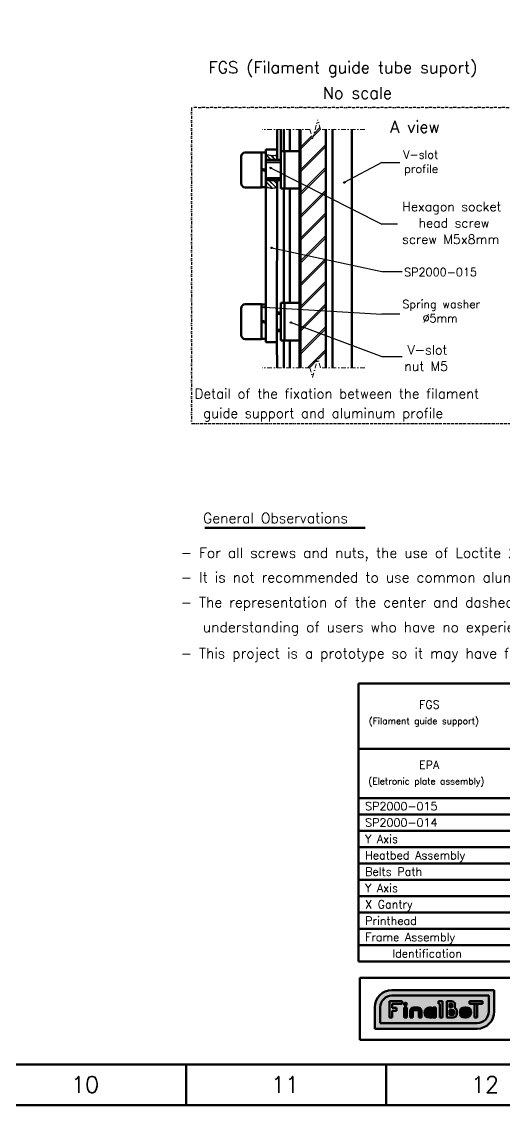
# Model space of a CAD drawing. Extents: x 21664 to 23500, y -5995 to -4166.
# Drawn here: x 22787 to 23082, y -5995 to -5333 of the extents above; entities that cross this region are included whole.
import ezdxf

# ---------------------------------------------------------------- set-up
doc = ezdxf.new("R2010")
doc.units = 0
doc.linetypes.add('DASHDOTTINY', pattern=[3.81, 1.905, -0.9525, 0, -0.9525])
doc.linetypes.add('DIVIDETINY', pattern=[4.7625, 1.905, -0.9525, 0, -0.9525, 0, -0.9525])
for name, color, linetype in [('Cotas', 90, 'Continuous'), ('Detalhe', 132, 'DIVIDETINY'), ('Hachura', 9, 'Continuous')]:
    doc.layers.add(name, color=color, linetype=linetype)
for name, color, linetype, lineweight in [('Encurtamento', 61, 'DASHDOTTINY', 13), ('Fixação e Transmissão', 5, 'Continuous', 50), ('Perfis e Cantoneiras', 2, 'Continuous', 50), ('Peças Usinadas', 120, 'Continuous', 50)]:
    doc.layers.add(name, color=color, linetype=linetype, lineweight=lineweight)
doc.styles.get("Standard").update_dxf_attribs({"font": 'romans.shx'})

# ---------------------------------------------------------------- blocks, each defined once
blk = doc.blocks.new('Logo FinalBot')
at = {"layer": 'Peças Usinadas'}
h = blk.add_hatch(color=160, dxfattribs=at)
h.dxf.hatch_style = 1
h.paths.add_polyline_path([(20.07, -3.68), (20.07, 4.02), (-16.79, 4.02, 0.414214), (-22.99, -2.18), (-22.99, -9.88), (13.87, -9.88, 0.414214), (20.07, -3.68)])
h.paths.add_polyline_path([(-16.79, 2.02), (18.07, 2.02), (18.07, -3.68, -0.414214), (13.87, -7.88), (-20.99, -7.88), (-20.99, -2.18, -0.414214), (-16.79, 2.02)], flags=16)
h.paths.add_polyline_path([(-17.68, 0.02), (-13.16, 0.02), (-13.16, -0.98), (-16.68, -0.98), (-16.68, -2.43), (-15.18, -2.43), (-15.18, -3.43), (-16.68, -3.43), (-16.68, -5.88), (-17.68, -5.88), (-17.68, 0.02)], flags=0)
h.paths.add_polyline_path([(0, 0), (1.39, 0), (1.39, -5.9), (0.39, -5.9), (0.39, -0.93), (0, -0.93), (0, 0)], flags=0)
h.paths.add_polyline_path([(-11.45, -1.02, -1), (-12.45, -1.02, -1), (-11.45, -1.02)], flags=0)
h.paths.add_polyline_path([(2.96, 0.02), (4.68, 0.02, -0.004522), (4.7, 0.02, -0.411567), (5.9, -1.2), (5.9, -1.97, -0.084636), (5.83, -2.4, -0.287129), (6.56, -3.57), (6.56, -4.58, -0.414214), (5.26, -5.88), (2.96, -5.88), (2.96, 0.02)], flags=0)
h.paths.add_polyline_path([(-12.45, -2.27), (-11.45, -2.27), (-11.45, -5.88), (-12.45, -5.88), (-12.45, -2.27)], flags=0)
h.paths.add_polyline_path([(-10.25, -3.57, -0.414214), (-8.95, -2.27), (-7.45, -2.27, -0.414213), (-6.15, -3.57), (-6.15, -5.88), (-7.15, -5.88), (-7.15, -3.57, 0.414214), (-7.45, -3.27), (-8.95, -3.27, 0.414214), (-9.25, -3.57), (-9.25, -5.88), (-10.25, -5.88), (-10.25, -3.57)], flags=0)
h.paths.add_polyline_path([(-5.11, -4.09, -0.414214), (-3.31, -2.29), (-2.81, -2.29, -0.11565), (-2.01, -2.48), (-2.01, -2.29), (-1.01, -2.29), (-1.01, -5.9), (-2.01, -5.9), (-2.01, -5.71, -0.114336), (-2.8, -5.9), (-3.3, -5.9, -0.411757), (-5.11, -4.09)], flags=0)
h.paths.add_polyline_path([(-4.11, -4.09, -0.414214), (-3.31, -3.29), (-2.81, -3.29, -0.414213), (-2.01, -4.09), (-2.01, -4.21, -0.37241), (-2.8, -4.9), (-3.3, -4.9, -0.40873), (-4.11, -4.09)], flags=0)
h.paths.add_polyline_path([(3.96, -3.27), (5.26, -3.27, -0.414214), (5.56, -3.57), (5.56, -4.58, -0.414214), (5.26, -4.88), (3.96, -4.88), (3.96, -3.27)], flags=0)
h.paths.add_polyline_path([(7.6, -4.07, -0.414214), (9.4, -2.27), (9.92, -2.27, -0.414214), (11.72, -4.07, -0.411757), (9.91, -5.87), (9.41, -5.87, -0.411757), (7.6, -4.07)], flags=0)
h.paths.add_polyline_path([(8.6, -4.07, -0.414214), (9.4, -3.27), (9.92, -3.27, -0.414214), (10.72, -4.07, -0.40873), (9.91, -4.87), (9.41, -4.87, -0.40873), (8.6, -4.07)], flags=0)
h.paths.add_polyline_path([(3.96, -0.98), (4.68, -0.98, -0.007603), (4.69, -0.98, -0.003081), (4.69, -0.98, -0.407969), (4.9, -1.2), (4.9, -1.97, -0.414214), (4.6, -2.27), (3.96, -2.27), (3.96, -0.98)], flags=0)
h = blk.add_hatch(color=7, dxfattribs=at)
h.dxf.hatch_style = 1
h.paths.add_polyline_path([(18.07, 2.02), (-16.79, 2.02, 0.414214), (-20.99, -2.18), (-20.99, -7.88), (13.87, -7.88, 0.414214), (18.07, -3.68), (18.07, 2.02)])
h.paths.add_polyline_path([(-17.68, 0.02), (-13.16, 0.02), (-13.16, -0.98), (-16.68, -0.98), (-16.68, -2.43), (-15.18, -2.43), (-15.18, -3.43), (-16.68, -3.43), (-16.68, -5.88), (-17.68, -5.88), (-17.68, 0.02)], flags=16)
h.paths.add_polyline_path([(-12.45, -2.27), (-11.45, -2.27), (-11.45, -5.88), (-12.45, -5.88), (-12.45, -2.27)], flags=16)
h.paths.add_polyline_path([(-8.95, -2.27), (-7.45, -2.27, -0.414213), (-6.15, -3.57), (-6.15, -5.88), (-7.15, -5.88), (-7.15, -3.57, 0.414214), (-7.45, -3.27), (-8.95, -3.27, 0.414214), (-9.25, -3.57), (-9.25, -5.88), (-10.25, -5.88), (-10.25, -3.57, -0.414214), (-8.95, -2.27)], flags=16)
h.paths.add_polyline_path([(-3.31, -2.29), (-2.81, -2.29, -0.11565), (-2.01, -2.48), (-2.01, -2.29), (-1.01, -2.29), (-1.01, -5.9), (-2.01, -5.9), (-2.01, -5.71, -0.114336), (-2.8, -5.9), (-3.3, -5.9, -0.411757), (-5.11, -4.09, -0.414214), (-3.31, -2.29)], flags=16)
h.paths.add_polyline_path([(-3.31, -3.29), (-2.81, -3.29, -0.414213), (-2.01, -4.09), (-2.01, -4.21, -0.37241), (-2.8, -4.9), (-3.3, -4.9, -0.40873), (-4.11, -4.09, -0.414214), (-3.31, -3.29)], flags=0)
h.paths.add_polyline_path([(0.39, -0.93), (0, -0.93), (0, 0), (1.39, 0), (1.39, -5.9), (0.39, -5.9), (0.39, -0.93)], flags=16)
h.paths.add_polyline_path([(2.96, 0.02), (4.68, 0.02, -0.004522), (4.7, 0.02, -0.411567), (5.9, -1.2), (5.9, -1.97, -0.084636), (5.83, -2.4, -0.287129), (6.56, -3.57), (6.56, -4.58, -0.414214), (5.26, -5.88), (2.96, -5.88), (2.96, 0.02)], flags=16)
h.paths.add_polyline_path([(3.96, -3.27), (5.26, -3.27, -0.414214), (5.56, -3.57), (5.56, -4.58, -0.414214), (5.26, -4.88), (3.96, -4.88), (3.96, -3.27)], flags=0)
h.paths.add_polyline_path([(9.4, -2.27), (9.92, -2.27, -0.414214), (11.72, -4.07, -0.411757), (9.91, -5.87), (9.41, -5.87, -0.411757), (7.6, -4.07, -0.414214), (9.4, -2.27)], flags=16)
h.paths.add_polyline_path([(9.4, -3.27), (9.92, -3.27, -0.414214), (10.72, -4.07, -0.40873), (9.91, -4.87), (9.41, -4.87, -0.40873), (8.6, -4.07, -0.414214), (9.4, -3.27)], flags=0)
h.paths.add_polyline_path([(12.92, -0.98), (11.87, -0.98), (11.07, -0.98), (11.07, 0.02), (15.77, 0.02), (15.77, -0.98), (13.92, -0.98), (13.92, -5.87), (12.92, -5.87), (12.92, -0.98)], flags=16)
h.paths.add_polyline_path([(-11.45, -1.02, -1), (-12.45, -1.02, -1), (-11.45, -1.02)], flags=16)
h.paths.add_polyline_path([(3.96, -0.98), (4.68, -0.98, -0.007603), (4.69, -0.98, -0.003081), (4.69, -0.98, -0.407969), (4.9, -1.2), (4.9, -1.97, -0.414214), (4.6, -2.27), (3.96, -2.27), (3.96, -0.98)], flags=0)
h = blk.add_hatch(color=160, dxfattribs=at)
h.dxf.hatch_style = 1
h.paths.add_polyline_path([(-15.18, -2.43), (-16.68, -2.43), (-16.68, -0.98), (-13.16, -0.98), (-13.16, 0.02), (-17.68, 0.02), (-17.68, -5.88), (-16.68, -5.88), (-16.68, -3.43), (-15.18, -3.43), (-15.18, -2.43)])
h = blk.add_hatch(color=160, dxfattribs=at)
h.dxf.hatch_style = 1
h.paths.add_polyline_path([(1.39, 0), (0, 0), (0, -0.93), (0.39, -0.93), (0.39, -5.9), (1.39, -5.9), (1.39, 0)])
h = blk.add_hatch(color=160, dxfattribs=at)
h.dxf.hatch_style = 1
h.paths.add_polyline_path([(6.56, -4.58), (6.56, -3.57, 0.287129), (5.83, -2.4, 0.084636), (5.9, -1.97), (5.9, -1.2, 0.411567), (4.7, 0.02), (4.68, 0.02), (2.96, 0.02), (2.96, -5.88), (5.26, -5.88, 0.414213), (6.56, -4.58)])
h.paths.add_polyline_path([(3.96, -0.98), (4.68, -0.98, -0.007603), (4.69, -0.98, -0.003081), (4.69, -0.98, -0.407969), (4.9, -1.2), (4.9, -1.97, -0.414214), (4.6, -2.27), (3.96, -2.27), (3.96, -0.98)], flags=16)
h.paths.add_polyline_path([(3.96, -3.27), (5.26, -3.27, -0.414214), (5.56, -3.57), (5.56, -4.58, -0.414214), (5.26, -4.88), (3.96, -4.88), (3.96, -3.27)], flags=16)
h = blk.add_hatch(color=160, dxfattribs=at)
h.dxf.hatch_style = 1
h.paths.add_polyline_path([(15.77, 0.02), (11.07, 0.02), (11.07, -0.98), (12.92, -0.98), (12.92, -5.87), (13.92, -5.87), (13.92, -0.98), (15.77, -0.98), (15.77, 0.02)])
h = blk.add_hatch(color=160, dxfattribs=at)
h.dxf.hatch_style = 1
h.paths.add_polyline_path([(-11.45, -1.02, 1), (-12.45, -1.02, 1), (-11.45, -1.02)])
h = blk.add_hatch(color=160, dxfattribs=at)
h.dxf.hatch_style = 1
h.paths.add_polyline_path([(-11.45, -2.27), (-12.45, -2.27), (-12.45, -5.88), (-11.45, -5.88), (-11.45, -2.27)])
h = blk.add_hatch(color=160, dxfattribs=at)
h.dxf.hatch_style = 1
h.paths.add_polyline_path([(-7.45, -2.27), (-8.95, -2.27, 0.414214), (-10.25, -3.57), (-10.25, -5.88), (-9.25, -5.88), (-9.25, -3.57, -0.414214), (-8.95, -3.27), (-7.45, -3.27, -0.414213), (-7.15, -3.57), (-7.15, -5.88), (-6.15, -5.88), (-6.15, -3.57, 0.414214), (-7.45, -2.27)])
h = blk.add_hatch(color=160, dxfattribs=at)
h.dxf.hatch_style = 1
h.paths.add_polyline_path([(-1.01, -2.29), (-2.01, -2.29), (-2.01, -2.48, 0.11565), (-2.81, -2.29), (-3.31, -2.29, 0.414214), (-5.11, -4.09, 0.411757), (-3.3, -5.9), (-2.8, -5.9, 0.114336), (-2.01, -5.71), (-2.01, -5.9), (-1.01, -5.9), (-1.01, -2.29)])
h.paths.add_polyline_path([(-4.11, -4.09, -0.414214), (-3.31, -3.29), (-2.81, -3.29, -0.414214), (-2.01, -4.09), (-2.01, -4.21, -0.37241), (-2.8, -4.9), (-3.3, -4.9, -0.40873), (-4.11, -4.09)], flags=16)
h = blk.add_hatch(color=7, dxfattribs=at)
h.dxf.hatch_style = 1
h.paths.add_polyline_path([(-2.81, -3.29), (-3.31, -3.29, 0.414214), (-4.11, -4.09, 0.40873), (-3.3, -4.9), (-2.8, -4.9, 0.372409), (-2.01, -4.21), (-2.01, -4.09, 0.414214), (-2.81, -3.29)])
h = blk.add_hatch(color=7, dxfattribs=at)
h.dxf.hatch_style = 1
h.paths.add_polyline_path([(4.9, -1.2, 0.407969), (4.69, -0.98), (4.68, -0.98), (3.96, -0.98), (3.96, -2.27), (4.6, -2.27, 0.414214), (4.9, -1.97), (4.9, -1.2)])
h = blk.add_hatch(color=7, dxfattribs=at)
h.dxf.hatch_style = 1
h.paths.add_polyline_path([(5.56, -3.57, 0.414214), (5.26, -3.27), (3.96, -3.27), (3.96, -4.88), (5.26, -4.88, 0.414214), (5.56, -4.58), (5.56, -3.57)])
h = blk.add_hatch(color=160, dxfattribs=at)
h.dxf.hatch_style = 1
h.paths.add_polyline_path([(11.72, -4.07, 0.414214), (9.92, -2.27), (9.4, -2.27, 0.414214), (7.6, -4.07, 0.411757), (9.41, -5.87), (9.91, -5.87, 0.411757), (11.72, -4.07)])
h.paths.add_polyline_path([(8.6, -4.07, -0.414214), (9.4, -3.27), (9.92, -3.27, -0.414214), (10.72, -4.07, -0.40873), (9.91, -4.87), (9.41, -4.87, -0.40873), (8.6, -4.07)], flags=16)
h = blk.add_hatch(color=7, dxfattribs=at)
h.dxf.hatch_style = 1
h.paths.add_polyline_path([(9.92, -3.27), (9.4, -3.27, 0.414214), (8.6, -4.07, 0.40873), (9.41, -4.87), (9.91, -4.87, 0.40873), (10.72, -4.07, 0.414214), (9.92, -3.27)])
at = {"layer": 'Peças Usinadas', "color": 160}
for p, q in [((20.07, 4.02), (-16.79, 4.02)), ((20.07, -3.68), (20.07, 4.02)), ((-17.68, 0.02), (-13.16, 0.02)), ((-17.68, -5.88), (-17.68, 0.02)), ((18.07, 2.02), (-16.79, 2.02)), ((-13.16, -0.98), (-13.16, 0.02)), ((0, 0), (1.39, 0)), ((0, 0), (0, -0.93)), ((1.39, -5.9), (1.39, 0)), ((4.7, 0.02), (2.96, 0.02)), ((2.96, -5.88), (2.96, 0.02)), ((11.07, 0.02), (15.77, 0.02)), ((11.07, -0.98), (11.07, 0.02)), ((11.07, 0.02), (15.77, 0.02)), ((11.07, -0.98), (11.07, 0.02)), ((15.77, -0.98), (15.77, 0.02)), ((15.77, 0.02), (15.77, -0.98)), ((18.07, -3.68), (18.07, 2.02)), ((-22.99, -2.18), (-22.99, -9.88)), ((-20.99, -2.18), (-20.99, -7.88)), ((-16.68, -2.43), (-16.68, -0.98)), ((-16.68, -0.98), (-13.16, -0.98)), ((-16.68, -2.43), (-15.18, -2.43)), ((-16.68, -3.43), (-15.18, -3.43)), ((-16.68, -5.88), (-16.68, -3.43)), ((-15.18, -3.43), (-15.18, -2.43)), ((-12.45, -2.27), (-11.45, -2.27)), ((-12.45, -5.88), (-12.45, -2.27)), ((-11.45, -5.88), (-11.45, -2.27)), ((-10.25, -5.88), (-10.25, -3.57)), ((-9.25, -5.88), (-9.25, -3.57)), ((-8.95, -2.27), (-7.45, -2.27)), ((-8.95, -3.27), (-7.45, -3.27)), ((-7.15, -5.88), (-7.15, -3.57)), ((-6.15, -5.88), (-6.15, -3.57)), ((-3.31, -2.29), (-2.81, -2.29)), ((-3.31, -3.29), (-2.81, -3.29)), ((-2.01, -2.48), (-2.01, -2.29)), ((-1.01, -2.29), (-2.01, -2.29)), ((-1.01, -5.9), (-1.01, -2.29)), ((0.39, -0.93), (0, -0.93)), ((0.39, -5.9), (0.39, -0.93)), ((4.7, -0.98), (3.96, -0.98)), ((3.96, -2.27), (3.96, -0.98)), ((3.96, -2.27), (4.6, -2.27)), ((3.96, -4.88), (3.96, -3.27)), ((3.96, -3.27), (5.26, -3.27)), ((4.9, -1.2), (4.9, -1.97)), ((5.56, -4.58), (5.56, -3.57)), ((5.9, -1.2), (5.9, -1.97)), ((6.56, -4.58), (6.56, -3.57)), ((9.4, -2.27), (9.92, -2.27)), ((9.4, -3.27), (9.92, -3.27)), ((12.92, -0.98), (11.07, -0.98)), ((11.87, -0.98), (13.72, -0.98)), ((12.92, -5.87), (12.92, -0.98)), ((12.92, -5.87), (12.92, -0.98)), ((13.92, -0.98), (15.77, -0.98)), ((13.92, -5.87), (13.92, -0.98)), ((13.92, -0.98), (13.92, -5.87)), ((15.77, -0.98), (13.92, -0.98)), ((-17.68, -5.88), (-16.68, -5.88)), ((-12.45, -5.88), (-11.45, -5.88)), ((-10.25, -5.88), (-9.25, -5.88)), ((-7.15, -5.88), (-6.15, -5.88)), ((-3.3, -4.9), (-2.8, -4.9)), ((-3.3, -5.9), (-2.8, -5.9)), ((-2.01, -4.21), (-2.01, -4.09)), ((-2.01, -5.9), (-2.01, -5.71)), ((-1.01, -5.9), (-2.01, -5.9)), ((0.39, -5.9), (1.39, -5.9)), ((2.96, -5.88), (5.26, -5.88)), ((3.96, -4.88), (5.26, -4.88)), ((9.41, -4.87), (9.91, -4.87)), ((9.41, -5.87), (9.91, -5.87)), ((12.92, -5.87), (13.92, -5.87)), ((13.92, -5.87), (12.92, -5.87)), ((-22.99, -9.88), (13.87, -9.88)), ((-20.99, -7.88), (13.87, -7.88))]:
    blk.add_line(p, q, dxfattribs=at)
blk.add_circle((-11.95, -1.02), 0.5, dxfattribs=at)
for centre, radius, start, end in [((-16.79, -2.18), 6.2, 90, 180), ((-16.79, -2.18), 4.2, 90, 180), ((4.69, -1.2), 1.22, 0, 91.2243), ((-8.95, -3.57), 1.3, 90, 180), ((-8.95, -3.57), 0.299, 90, 180), ((-7.45, -3.57), 1.3, 360, 90), ((-7.45, -3.57), 0.299, 0, 90), ((-3.31, -4.09), 1.8, 90, 180), ((-3.31, -4.09), 0.8, 90, 180), ((-2.81, -4.09), 1.8, 63.6122, 90), ((-2.81, -4.09), 0.8, 0, 90), ((4.6, -1.97), 0.3, 270, 360), ((4.69, -1.2), 0.218, 360, 91.2243), ((4.69, -1.2), 0.218, 360, 89.4819), ((5.26, -3.57), 0.3, 0, 90), ((4.6, -1.97), 1.3, 340.6489, 360), ((5.26, -3.57), 1.3, 360, 64.0812), ((5.26, -3.57), 1.3, 360, 64.0812), ((9.4, -4.07), 1.8, 90, 180), ((9.4, -4.07), 0.8, 90, 180), ((9.92, -4.07), 1.8, 0, 90), ((9.92, -4.07), 0.8, 0, 90), ((13.87, -3.68), 6.2, 270, 360), ((13.87, -3.68), 4.2, 270, 360), ((-3.3, -4.08), 1.81, 180.2938, 269.8127), ((-3.3, -4.08), 0.814, 180.6566, 269.5819), ((-2.8, -4.1), 0.8, 270, 351.7033), ((-2.8, -4.1), 1.8, 270, 296.0907), ((5.26, -4.58), 1.3, 270, 360), ((5.26, -4.58), 0.3, 270, 360), ((9.42, -4.06), 1.81, 180.2938, 269.8127), ((9.42, -4.06), 0.814, 180.6566, 269.5819), ((9.91, -4.06), 0.814, 270.4181, 359.3434), ((9.91, -4.06), 1.81, 270.1873, 359.7062)]:
    blk.add_arc(centre, radius, start, end, dxfattribs=at)

msp = doc.modelspace()

# ---------------------------------------------------------------- hatches: boundary and pattern name
at = {"layer": 'Cotas'}
h = msp.add_hatch(color=256, dxfattribs=at)
h.dxf.hatch_style = 1
h.paths.add_polyline_path([(22939.88, -5421.94, 0.241174), (22939.69, -5421.57, 0.611378), (22938.96, -5421.94, 1), (22939.88, -5421.94)])
h = msp.add_hatch(color=256, dxfattribs=at)
h.dxf.hatch_style = 1
h.paths.add_polyline_path([(22984.94, -5430.84, 0.241174), (22984.75, -5430.47, 0.611378), (22984.02, -5430.84, 1), (22984.94, -5430.84)])
h = msp.add_hatch(color=256, dxfattribs=at)
h.dxf.hatch_style = 1
h.paths.add_polyline_path([(22940.56, -5470.76, 0.241174), (22940.37, -5470.39, 0.611378), (22939.64, -5470.76, 1), (22940.56, -5470.76)])
h = msp.add_hatch(color=256, dxfattribs=at)
h.dxf.hatch_style = 1
h.paths.add_polyline_path([(22935.72, -5507.07, 0.241174), (22935.53, -5506.7, 0.611378), (22934.81, -5507.07, 1), (22935.72, -5507.07)])
h = msp.add_hatch(color=256, dxfattribs=at)
h.dxf.hatch_style = 1
h.paths.add_polyline_path([(22952.37, -5516.46, 0.241174), (22952.18, -5516.09, 0.611378), (22951.46, -5516.46, 1), (22952.37, -5516.46)])
at = {"layer": 'Hachura'}
h = msp.add_hatch(dxfattribs=at)
h.set_pattern_fill('JIS_LC_8A', color=256, scale=1.261202)
h.paths.add_polyline_path([(22973.13, -5398.37), (22969.87, -5398.37), (22968.27, -5392.52), (22965.06, -5404.22), (22963.46, -5398.37), (22957.65, -5398.37), (22957.65, -5544.11), (22963.46, -5544.11), (22965.06, -5549.95), (22968.27, -5538.26), (22969.87, -5544.11), (22973.13, -5544.11), (22973.13, -5398.37)])
h = msp.add_hatch(dxfattribs=at)
h.set_pattern_fill('JIS_LC_8A', color=256, scale=0.25, angle=90.000003)
h.paths.add_polyline_path([(22943.32, -5414.1), (22943.32, -5414.1), (22943.25, -5414.09), (22943.18, -5414.09), (22943.15, -5414.09), (22943.11, -5414.09), (22943.08, -5414.08), (22943.05, -5414.08), (22943.01, -5414.08), (22942.98, -5414.08), (22942.95, -5414.08), (22942.91, -5414.08), (22942.88, -5414.08), (22942.85, -5414.07), (22942.83, -5414.07), (22942.81, -5414.07), (22942.79, -5414.07), (22942.78, -5414.07), (22942.76, -5414.07), (22942.74, -5414.07), (22942.73, -5414.07), (22942.71, -5414.07), (22942.69, -5414.07), (22942.68, -5414.07), (22942.66, -5414.07), (22942.64, -5414.07), (22942.63, -5414.07), (22942.61, -5414.07), (22942.59, -5414.07), (22942.58, -5414.07), (22942.56, -5414.07), (22942.54, -5414.08), (22942.53, -5414.08), (22942.51, -5414.08), (22942.49, -5414.08), (22942.48, -5414.08), (22942.46, -5414.08), (22942.44, -5414.08), (22942.43, -5414.08), (22942.41, -5414.08), (22942.39, -5414.08), (22942.38, -5414.08), (22942.36, -5414.09), (22942.34, -5414.09), (22942.33, -5414.09), (22942.31, -5414.09), (22942.29, -5414.09), (22942.28, -5414.09), (22942.26, -5414.1), (22942.24, -5414.1), (22942.23, -5414.1), (22942.22, -5414.1), (22942.2, -5414.1), (22942.19, -5414.1), (22942.18, -5414.11), (22942.16, -5414.11), (22942.15, -5414.11), (22942.13, -5414.11), (22942.12, -5414.11), (22942.11, -5414.12), (22942.09, -5414.12), (22942.08, -5414.12), (22942.07, -5414.12), (22942.05, -5414.12), (22942.04, -5414.13), (22942.03, -5414.13), (22942.01, -5414.13), (22942, -5414.13), (22941.97, -5414.14), (22941.95, -5414.14), (22941.92, -5414.15), (22941.89, -5414.16), (22941.87, -5414.16), (22941.84, -5414.17), (22941.81, -5414.17), (22941.79, -5414.18), (22941.76, -5414.18), (22941.73, -5414.19), (22941.71, -5414.2), (22941.68, -5414.2), (22941.65, -5414.21), (22941.63, -5414.22), (22941.6, -5414.22), (22941.55, -5414.24), (22941.49, -5414.25), (22941.44, -5414.26), (22941.39, -5414.27), (22941.33, -5414.29), (22941.31, -5414.29), (22941.28, -5414.3), (22941.26, -5414.31), (22941.23, -5414.31), (22941.2, -5414.32), (22941.18, -5414.32), (22941.15, -5414.33), (22941.12, -5414.34), (22941.1, -5414.34), (22941.07, -5414.35), (22941.04, -5414.35), (22941.02, -5414.36), (22940.99, -5414.36), (22940.96, -5414.37), (22940.95, -5414.37), (22940.94, -5414.37), (22940.92, -5414.38), (22940.91, -5414.38), (22940.9, -5414.38), (22940.88, -5414.38), (22940.87, -5414.38), (22940.86, -5414.39), (22940.84, -5414.39), (22940.83, -5414.39), (22940.82, -5414.39), (22940.8, -5414.39), (22940.79, -5414.4), (22940.78, -5414.4), (22940.76, -5414.4), (22940.75, -5414.4), (22940.74, -5414.4), (22940.73, -5414.41), (22940.71, -5414.41), (22940.7, -5414.41), (22940.69, -5414.41), (22940.67, -5414.41), (22940.66, -5414.41), (22940.65, -5414.41), (22940.63, -5414.41), (22940.62, -5414.42), (22940.61, -5414.42), (22940.59, -5414.42), (22940.58, -5414.42), (22940.57, -5414.42), (22940.55, -5414.42), (22940.54, -5414.42), (22940.52, -5414.42), (22940.51, -5414.42), (22940.49, -5414.42), (22940.48, -5414.42), (22940.47, -5414.42), (22940.45, -5414.42), (22940.44, -5414.42), (22940.42, -5414.42), (22940.41, -5414.42), (22940.39, -5414.42), (22940.38, -5414.42), (22940.36, -5414.42), (22940.35, -5414.42), (22940.33, -5414.42), (22940.32, -5414.42), (22940.3, -5414.42), (22940.29, -5414.42), (22940.27, -5414.42), (22940.26, -5414.42), (22940.24, -5414.42), (22940.23, -5414.42), (22940.21, -5414.41), (22940.2, -5414.41), (22940.18, -5414.41), (22940.17, -5414.41), (22940.15, -5414.41), (22940.14, -5414.41), (22940.12, -5414.41), (22940.11, -5414.4), (22940.09, -5414.4), (22940.08, -5414.4), (22940.06, -5414.4), (22940.05, -5414.4), (22940.03, -5414.4), (22940.02, -5414.39), (22940, -5414.39), (22939.99, -5414.39), (22939.98, -5414.39), (22939.96, -5414.39), (22939.95, -5414.38), (22939.93, -5414.38), (22939.92, -5414.38), (22939.9, -5414.38), (22939.89, -5414.37), (22939.87, -5414.37), (22939.86, -5414.37), (22939.84, -5414.37), (22939.83, -5414.36), (22939.81, -5414.36), (22939.8, -5414.36), (22939.78, -5414.36), (22939.77, -5414.35), (22939.74, -5414.35), (22939.71, -5414.34), (22939.68, -5414.33), (22939.65, -5414.33), (22939.62, -5414.32), (22939.59, -5414.32), (22939.56, -5414.31), (22939.53, -5414.3), (22939.5, -5414.3), (22939.47, -5414.29), (22939.44, -5414.28), (22939.41, -5414.27), (22939.38, -5414.27), (22939.35, -5414.26), (22939.32, -5414.25), (22939.29, -5414.25), (22939.23, -5414.23), (22939.11, -5414.2), (22939.05, -5414.19), (22938.99, -5414.17), (22938.96, -5414.16), (22938.93, -5414.16), (22938.9, -5414.15), (22938.87, -5414.14), (22938.84, -5414.14), (22938.81, -5414.13), (22938.78, -5414.12), (22938.75, -5414.11), (22938.72, -5414.11), (22938.69, -5414.1), (22938.66, -5414.1), (22938.63, -5414.09), (22938.61, -5414.09), (22938.6, -5414.08), (22938.58, -5414.08), (22938.56, -5414.07), (22938.55, -5414.07), (22938.53, -5414.07), (22938.51, -5414.06), (22938.49, -5414.06), (22938.48, -5414.06), (22938.46, -5414.06), (22938.44, -5414.05), (22938.43, -5414.05), (22938.39, -5414.04), (22938.36, -5414.04), (22938.32, -5414.03), (22938.29, -5414.03), (22938.25, -5414.02), (22938.22, -5414.01), (22938.19, -5414.01), (22938.15, -5414), (22938.12, -5414), (22938.08, -5414), (22938.05, -5413.99), (22938.01, -5413.99), (22937.98, -5413.98), (22937.95, -5413.98), (22937.91, -5413.97), (22937.88, -5413.97), (22937.84, -5413.97), (22937.81, -5413.96), (22937.77, -5413.96), (22937.74, -5413.95), (22937.71, -5413.95), (22937.67, -5413.95), (22937.64, -5413.94), (22937.6, -5413.94), (22937.57, -5413.94), (22937.53, -5413.94), (22937.5, -5413.93), (22937.46, -5413.93), (22937.43, -5413.93), (22937.4, -5413.92), (22937.36, -5413.92), (22937.33, -5413.92), (22937.29, -5413.92), (22937.26, -5413.91), (22937.22, -5413.91), (22937.19, -5413.91), (22937.16, -5413.91), (22937.12, -5413.91), (22937.09, -5413.9), (22937.05, -5413.9), (22937.02, -5413.9), (22936.98, -5413.9), (22936.95, -5413.9), (22936.91, -5413.89), (22936.85, -5413.89), (22936.78, -5413.89), (22936.71, -5413.88), (22936.64, -5413.88), (22936.57, -5413.88), (22936.44, -5413.87), (22936.44, -5416.91), (22943.32, -5416.91), (22943.32, -5414.1)])
h = msp.add_hatch(dxfattribs=at)
h.set_pattern_fill('JIS_LC_8A', color=256, scale=0.25, angle=90.000003)
h.paths.add_polyline_path([(22943.32, -5429.37), (22936.44, -5429.37), (22936.44, -5433.79), (22936.57, -5433.8), (22936.64, -5433.8), (22936.71, -5433.81), (22936.78, -5433.81), (22936.85, -5433.81), (22936.91, -5433.82), (22936.95, -5433.82), (22936.98, -5433.82), (22937.02, -5433.82), (22937.05, -5433.82), (22937.09, -5433.82), (22937.12, -5433.83), (22937.16, -5433.83), (22937.19, -5433.83), (22937.22, -5433.83), (22937.26, -5433.84), (22937.29, -5433.84), (22937.33, -5433.84), (22937.36, -5433.84), (22937.4, -5433.84), (22937.43, -5433.85), (22937.46, -5433.85), (22937.5, -5433.85), (22937.53, -5433.86), (22937.57, -5433.86), (22937.6, -5433.86), (22937.64, -5433.87), (22937.67, -5433.87), (22937.71, -5433.87), (22937.74, -5433.88), (22937.77, -5433.88), (22937.81, -5433.88), (22937.84, -5433.89), (22937.88, -5433.89), (22937.91, -5433.89), (22937.95, -5433.9), (22937.98, -5433.9), (22938.01, -5433.91), (22938.05, -5433.91), (22938.08, -5433.92), (22938.12, -5433.92), (22938.15, -5433.93), (22938.19, -5433.93), (22938.22, -5433.94), (22938.25, -5433.94), (22938.29, -5433.95), (22938.32, -5433.95), (22938.36, -5433.96), (22938.39, -5433.96), (22938.43, -5433.97), (22938.44, -5433.97), (22938.46, -5433.98), (22938.48, -5433.98), (22938.49, -5433.98), (22938.51, -5433.99), (22938.53, -5433.99), (22938.55, -5433.99), (22938.56, -5434), (22938.58, -5434), (22938.6, -5434), (22938.61, -5434.01), (22938.63, -5434.01), (22938.66, -5434.02), (22938.69, -5434.02), (22938.72, -5434.03), (22938.75, -5434.04), (22938.78, -5434.04), (22938.81, -5434.05), (22938.84, -5434.06), (22938.87, -5434.06), (22938.9, -5434.07), (22938.93, -5434.08), (22938.96, -5434.08), (22938.99, -5434.09), (22939.05, -5434.11), (22939.11, -5434.12), (22939.23, -5434.15), (22939.29, -5434.17), (22939.32, -5434.17), (22939.35, -5434.18), (22939.38, -5434.19), (22939.41, -5434.2), (22939.44, -5434.2), (22939.47, -5434.21), (22939.5, -5434.22), (22939.53, -5434.22), (22939.56, -5434.23), (22939.59, -5434.24), (22939.62, -5434.24), (22939.65, -5434.25), (22939.68, -5434.26), (22939.71, -5434.26), (22939.74, -5434.27), (22939.77, -5434.27), (22939.78, -5434.28), (22939.8, -5434.28), (22939.81, -5434.28), (22939.83, -5434.28), (22939.84, -5434.29), (22939.86, -5434.29), (22939.87, -5434.29), (22939.89, -5434.29), (22939.9, -5434.3), (22939.92, -5434.3), (22939.93, -5434.3), (22939.95, -5434.3), (22939.96, -5434.31), (22939.98, -5434.31), (22939.99, -5434.31), (22940, -5434.31), (22940.02, -5434.31), (22940.03, -5434.32), (22940.05, -5434.32), (22940.06, -5434.32), (22940.08, -5434.32), (22940.09, -5434.32), (22940.11, -5434.33), (22940.12, -5434.33), (22940.14, -5434.33), (22940.15, -5434.33), (22940.17, -5434.33), (22940.18, -5434.33), (22940.2, -5434.33), (22940.21, -5434.34), (22940.23, -5434.34), (22940.24, -5434.34), (22940.26, -5434.34), (22940.27, -5434.34), (22940.29, -5434.34), (22940.3, -5434.34), (22940.32, -5434.34), (22940.33, -5434.34), (22940.35, -5434.34), (22940.36, -5434.34), (22940.38, -5434.34), (22940.39, -5434.34), (22940.41, -5434.34), (22940.42, -5434.34), (22940.44, -5434.34), (22940.45, -5434.34), (22940.47, -5434.34), (22940.48, -5434.34), (22940.49, -5434.34), (22940.51, -5434.34), (22940.52, -5434.34), (22940.54, -5434.34), (22940.55, -5434.34), (22940.57, -5434.34), (22940.58, -5434.34), (22940.59, -5434.34), (22940.61, -5434.34), (22940.62, -5434.34), (22940.63, -5434.34), (22940.65, -5434.33), (22940.66, -5434.33), (22940.67, -5434.33), (22940.69, -5434.33), (22940.7, -5434.33), (22940.71, -5434.33), (22940.73, -5434.33), (22940.74, -5434.32), (22940.75, -5434.32), (22940.76, -5434.32), (22940.78, -5434.32), (22940.79, -5434.32), (22940.8, -5434.32), (22940.82, -5434.31), (22940.83, -5434.31), (22940.84, -5434.31), (22940.86, -5434.31), (22940.87, -5434.31), (22940.88, -5434.3), (22940.9, -5434.3), (22940.91, -5434.3), (22940.92, -5434.3), (22940.94, -5434.29), (22940.95, -5434.29), (22940.96, -5434.29), (22940.99, -5434.28), (22941.02, -5434.28), (22941.04, -5434.27), (22941.07, -5434.27), (22941.1, -5434.26), (22941.12, -5434.26), (22941.15, -5434.25), (22941.18, -5434.25), (22941.2, -5434.24), (22941.23, -5434.23), (22941.26, -5434.23), (22941.28, -5434.22), (22941.31, -5434.21), (22941.33, -5434.21), (22941.39, -5434.19), (22941.44, -5434.18), (22941.49, -5434.17), (22941.55, -5434.16), (22941.6, -5434.14), (22941.63, -5434.14), (22941.65, -5434.13), (22941.68, -5434.12), (22941.71, -5434.12), (22941.73, -5434.11), (22941.76, -5434.11), (22941.79, -5434.1), (22941.81, -5434.09), (22941.84, -5434.09), (22941.87, -5434.08), (22941.89, -5434.08), (22941.92, -5434.07), (22941.95, -5434.06), (22941.97, -5434.06), (22942, -5434.05), (22942.01, -5434.05), (22942.03, -5434.05), (22942.04, -5434.05), (22942.05, -5434.05), (22942.07, -5434.04), (22942.08, -5434.04), (22942.09, -5434.04), (22942.11, -5434.04), (22942.12, -5434.03), (22942.13, -5434.03), (22942.15, -5434.03), (22942.16, -5434.03), (22942.18, -5434.03), (22942.19, -5434.02), (22942.2, -5434.02), (22942.22, -5434.02), (22942.23, -5434.02), (22942.24, -5434.02), (22942.26, -5434.02), (22942.28, -5434.01), (22942.29, -5434.01), (22942.31, -5434.01), (22942.33, -5434.01), (22942.34, -5434.01), (22942.36, -5434.01), (22942.38, -5434), (22942.39, -5434), (22942.41, -5434), (22942.43, -5434), (22942.44, -5434), (22942.46, -5434), (22942.48, -5434), (22942.49, -5434), (22942.51, -5434), (22942.53, -5434), (22942.54, -5434), (22942.56, -5434), (22942.58, -5433.99), (22942.59, -5433.99), (22942.61, -5433.99), (22942.63, -5433.99), (22942.64, -5433.99), (22942.66, -5433.99), (22942.68, -5433.99), (22942.69, -5433.99), (22942.71, -5433.99), (22942.73, -5433.99), (22942.74, -5433.99), (22942.76, -5433.99), (22942.78, -5433.99), (22942.79, -5433.99), (22942.81, -5433.99), (22942.83, -5434), (22942.85, -5434), (22942.88, -5434), (22942.91, -5434), (22942.95, -5434), (22942.98, -5434), (22943.01, -5434), (22943.05, -5434), (22943.08, -5434), (22943.11, -5434.01), (22943.15, -5434.01), (22943.18, -5434.01), (22943.25, -5434.01), (22943.32, -5434.02), (22943.32, -5429.37)])

# ---------------------------------------------------------------- linework, layer by layer
at = {"layer": 'Cotas'}
for p, q in [((22939.42, -5421.94), (23007.54, -5456.34)), ((23007.54, -5418.59), (22984.48, -5430.84)), ((23007.54, -5418.59), (23018.43, -5418.59)), ((23017.14, -5456.34), (23007.54, -5456.34)), ((22940.1, -5470.76), (23007.54, -5485.29)), ((23007.54, -5485.29), (23019.89, -5485.29)), ((22935.27, -5507.07), (23007.54, -5511.29)), ((22951.91, -5516.46), (23007.54, -5537.23)), ((23018.43, -5511.29), (23007.54, -5511.29)), ((23007.54, -5537.23), (23019.89, -5537.23))]:
    msp.add_line(p, q, dxfattribs=at)
for centre in [(22939.42, -5421.94), (22984.48, -5430.84), (22940.1, -5470.76), (22935.27, -5507.07), (22951.91, -5516.46)]:
    msp.add_circle(centre, 0.456, dxfattribs=at)
at = {"layer": 'Detalhe'}
for p, q in [((23097.79, -5385.03), (22891.08, -5385.03)), ((22891.08, -5385.03), (22891.08, -5578.19)), ((22891.08, -5578.19), (23097.79, -5578.19))]:
    msp.add_line(p, q, dxfattribs=at)
at = {"layer": 'Encurtamento', "color": 4, "ltscale": 1.5}
for p, q in [((22965.06, -5404.22), (22968.27, -5392.52)), ((22969.87, -5398.37), (22968.27, -5392.52)), ((22963.46, -5398.37), (22934.29, -5398.37)), ((22963.46, -5398.37), (22965.06, -5404.22)), ((22997.07, -5398.37), (22969.87, -5398.37)), ((22965.06, -5549.95), (22968.27, -5538.26)), ((22969.87, -5544.11), (22968.27, -5538.26)), ((22963.46, -5544.11), (22934.29, -5544.11)), ((22963.46, -5544.11), (22965.06, -5549.95)), ((22997.07, -5544.11), (22969.87, -5544.11))]:
    msp.add_line(p, q, dxfattribs=at)
at = {"layer": 'Fixação e Transmissão'}
for p, q in [((22945.61, -5434.6), (22945.61, -5398.37)), ((22921.37, -5431.29), (22921.37, -5414.99)), ((22923.88, -5412.48), (22933.91, -5412.48)), ((22933.91, -5433.8), (22933.91, -5412.48)), ((22936.44, -5433.69), (22936.44, -5412.59)), ((22936.44, -5417.41), (22945.61, -5417.41)), ((22945.61, -5411.67), (22957.08, -5411.67)), ((22947.9, -5434.6), (22947.9, -5411.67)), ((22957.08, -5434.6), (22957.08, -5411.67)), ((22933.91, -5422.46), (22936.44, -5423.14)), ((22933.91, -5423.14), (22936.44, -5423.82)), ((22933.91, -5433.69), (22933.91, -5423.14)), ((22936.44, -5428.87), (22945.61, -5428.87)), ((22933.91, -5433.8), (22923.88, -5433.8)), ((22945.61, -5434.6), (22957.08, -5434.6)), ((22953.54, -5477.38), (22953.54, -5477.38)), ((22921.37, -5524.09), (22921.37, -5507.79)), ((22923.88, -5505.28), (22933.91, -5505.28)), ((22933.91, -5526.6), (22933.91, -5505.28)), ((22936.44, -5526.49), (22936.44, -5505.39)), ((22943.32, -5510.21), (22945.61, -5510.21)), ((22945.61, -5504.47), (22945.61, -5527.4)), ((22945.61, -5504.47), (22957.08, -5504.47)), ((22947.9, -5504.47), (22947.9, -5527.4)), ((22957.08, -5504.47), (22957.08, -5527.4)), ((22933.91, -5515.26), (22936.44, -5515.94)), ((22933.91, -5515.94), (22936.44, -5516.62)), ((22933.91, -5526.49), (22933.91, -5515.94)), ((22943.32, -5521.67), (22945.61, -5521.67)), ((22933.91, -5526.6), (22923.88, -5526.6)), ((22945.61, -5527.4), (22957.08, -5527.4))]:
    msp.add_line(p, q, dxfattribs=at)
at = {"layer": 'Fixação e Transmissão', "ltscale": 0.1}
for p, q in [((22936.44, -5412.59), (22933.91, -5412.59)), ((22936.44, -5433.69), (22933.91, -5433.69)), ((22936.44, -5505.39), (22933.91, -5505.39)), ((22936.44, -5526.49), (22933.91, -5526.49))]:
    msp.add_line(p, q, dxfattribs=at)
at = {"layer": 'Fixação e Transmissão'}
for centre, start, end in [((22923.88, -5414.99), 90, 180), ((22923.88, -5431.29), 180, 270), ((22923.88, -5507.79), 90, 180), ((22923.88, -5524.09), 180, 270)]:
    msp.add_arc(centre, 2.51, start, end, dxfattribs=at)
at = {"layer": 'Hachura'}
for p, q in [((22943.32, -5414.1), (22943.32, -5414.1)), ((22936.44, -5418.55), (22945.61, -5418.55)), ((22936.44, -5427.72), (22945.61, -5427.72)), ((22943.32, -5511.35), (22945.61, -5511.35)), ((22943.32, -5520.52), (22945.61, -5520.52))]:
    msp.add_line(p, q, dxfattribs=at)
for points in [[(22936.43, -5413.87), (22938.63, -5414.09), (22940.54, -5414.42), (22942.24, -5414.1), (22943.32, -5414.1)], [(22936.43, -5433.79), (22938.63, -5434.01), (22940.54, -5434.34), (22942.24, -5434.02), (22943.32, -5434.02)]]:
    msp.add_spline(points, degree=3, dxfattribs=at)
at = {"layer": 'Perfis e Cantoneiras'}
for p, q in [((22943.32, -5410.6), (22943.32, -5398.37)), ((22947.44, -5398.37), (22947.44, -5411.67)), ((22951.11, -5398.37), (22951.11, -5411.67)), ((22957.08, -5411.67), (22957.08, -5398.37)), ((22957.65, -5398.37), (22957.65, -5544.11)), ((22973.13, -5544.11), (22973.13, -5398.37)), ((22977.26, -5544.11), (22977.26, -5398.37)), ((22989.18, -5544.11), (22989.18, -5398.37)), ((22947.44, -5434.6), (22947.44, -5504.47)), ((22951.11, -5434.6), (22951.11, -5504.47)), ((22957.08, -5434.6), (22957.08, -5504.47)), ((22943.32, -5544.11), (22943.31, -5528.48)), ((22947.45, -5544.11), (22947.45, -5527.4)), ((22951.11, -5544.11), (22951.11, -5527.4)), ((22957.08, -5527.4), (22957.08, -5543.77))]:
    msp.add_line(p, q, dxfattribs=at)
at = {"layer": 'Peças Usinadas'}
for p, q in [((22936.44, -5410.6), (22943.32, -5410.6)), ((22936.44, -5528.48), (22936.44, -5410.6)), ((22943.32, -5417.41), (22943.32, -5410.6)), ((22936.44, -5416.91), (22945.61, -5416.91)), ((22936.44, -5429.37), (22945.61, -5429.37)), ((22943.31, -5528.48), (22943.32, -5428.87)), ((22936.44, -5528.47), (22943.31, -5528.48)), ((22993.12, -5737.07), (22993.12, -5907.07)), ((23459.73, -5737.07), (22993.12, -5737.07)), ((23459.73, -5777.07), (22993.12, -5777.07)), ((23459.73, -5807.07), (22993.12, -5807.07)), ((23459.73, -5817.07), (22993.12, -5817.07)), ((23459.73, -5827.07), (22993.12, -5827.07)), ((23459.73, -5827.07), (23013.78, -5827.07)), ((23459.73, -5837.07), (22993.12, -5837.07)), ((23459.73, -5847.07), (22993.12, -5847.07)), ((23459.73, -5857.07), (22993.12, -5857.07)), ((23459.73, -5867.07), (22993.12, -5867.07)), ((23459.73, -5877.07), (22993.12, -5877.07)), ((23459.73, -5887.07), (22993.12, -5887.07)), ((23459.73, -5897.07), (22993.12, -5897.07)), ((23459.73, -5907.07), (22993.12, -5907.07)), ((22994.09, -5917.07), (23459.73, -5917.07)), ((22994.09, -5954.91), (22994.09, -5917.07)), ((23459.73, -5954.91), (22994.09, -5954.91)), ((22887.82, -5969.91), (22887.82, -5994.91)), ((23010.2, -5969.91), (23010.2, -5994.91))]:
    msp.add_line(p, q, dxfattribs=at)
at = {"layer": 'Peças Usinadas', "color": 1}
msp.add_line((22899.06, -5641.95), (22997.28, -5641.95), dxfattribs=at)
at = {"layer": 'Peças Usinadas', "flags": 128}
msp.add_lwpolyline([(21664, -5994.91), (23499.73, -5994.91), (23499.73, -4687.76), (21664, -4687.76)], close=True, dxfattribs=at)
msp.add_lwpolyline([(21689, -5969.91), (23474.73, -5969.91), (23474.73, -4712.76), (21689, -4712.76), (21689, -5969.91)], dxfattribs=at)

# ---------------------------------------------------------------- block references
at = {"layer": 'Peças Usinadas', "xscale": 1.699699997901917, "yscale": 1.699699997901917, "zscale": 1.699699997901917}
msp.add_blockref('Logo FinalBot', (23042.21, -5931.27), dxfattribs=at)

# ---------------------------------------------------------------- texts
at = {"layer": 'Cotas', "color": 7}
for s, height, p in [('FGS (Filament guide tube suport)', 7.2, (22901.37, -5364.07)), ('No scale', 7.2, (22971.38, -5379.67)), ('Detail of the fixation between the filament', 6, (22892.91, -5562.86)), ('guide support and aluminum profile', 6, (22898.1, -5574.86))]:
    msp.add_text(s, height=height, dxfattribs=at).set_placement(p)
at = {"layer": 'Cotas'}
for s, height, p in [('V-slot', 5, (23020.57, -5416.3)), ('profile', 5, (23021.18, -5424.98)), ('Hexagon socket', 5.67, (23019.88, -5448.38)), ('head screw', 5.67, (23029.88, -5458.38)), ('screw M5x8mm', 5.67, (23019.88, -5468.38)), ('SP2000-015', 5.027, (23021.11, -5488.12)), ('Spring washer', 5, (23020.06, -5507.64)), ('%%c5mm', 5, (23032.41, -5516.32)), ('V-slot', 5.67, (23023.24, -5535.94)), ('nut M5', 5.67, (23021.24, -5545.94)), ('FGS', 5, (23030.21, -5752.47)), ('(Filament guide support)', 4, (22999.51, -5761.97)), ('EPA', 5, (23030.21, -5789.3)), ('(Eletronic plate assembly)', 4, (22999.21, -5798.8)), ('SP2000-015', 5, (22997.21, -5814.57)), ('SP2000-014', 5, (22997.21, -5824.57)), ('Y Axis', 5, (22997.21, -5834.57)), ('Heatbed Assembly', 5, (22997.21, -5844.57)), ('Belts Path', 5, (22997.21, -5854.57)), ('Y Axis', 5, (22997.21, -5864.57)), ('X Gantry', 5, (22997.21, -5874.57)), ('Printhead', 5, (22997.21, -5884.57)), ('Frame Assembly', 5, (22997.21, -5894.57)), ('Identification', 5, (23013.87, -5904.57)), ('10', 10, (22817.3, -5987.22)), ('11', 10, (22939.68, -5987.22)), ('12', 10, (23062.07, -5987.22))]:
    msp.add_text(s, height=height, dxfattribs=at).set_placement(p)
at = {"layer": 'Cotas', "color": 1}
for s, p in [('General Observations', (22898.08, -5639.07)), ('- For all screws and nuts, the use of Loctite 243 blue threadlocker is recommended.', (22884.33, -5660.32)), ('- It is not recommended to use common aluminum profiles, angles and nuts, the V-slot type is required.', (22884.33, -5675.32)), ('- The representation of the center and dashed lines were hidden on purpose.  The intention is to improve the', (22884.33, -5690.58)), ('understanding of users who have no experience with technical drawing.', (22897.95, -5705.69)), ('- This project is a prototype so it may have flaws.  build responsibly.  We are not responsible for any problems.', (22884.33, -5721.73))]:
    msp.add_text(s, height=6.25, dxfattribs=at).set_placement(p)
at = {"layer": 'Perfis e Cantoneiras', "color": 130}
msp.add_text('A view', height=7.2, dxfattribs=at).set_placement((23012.56, -5400.38))

doc.saveas('drawing.dxf')
